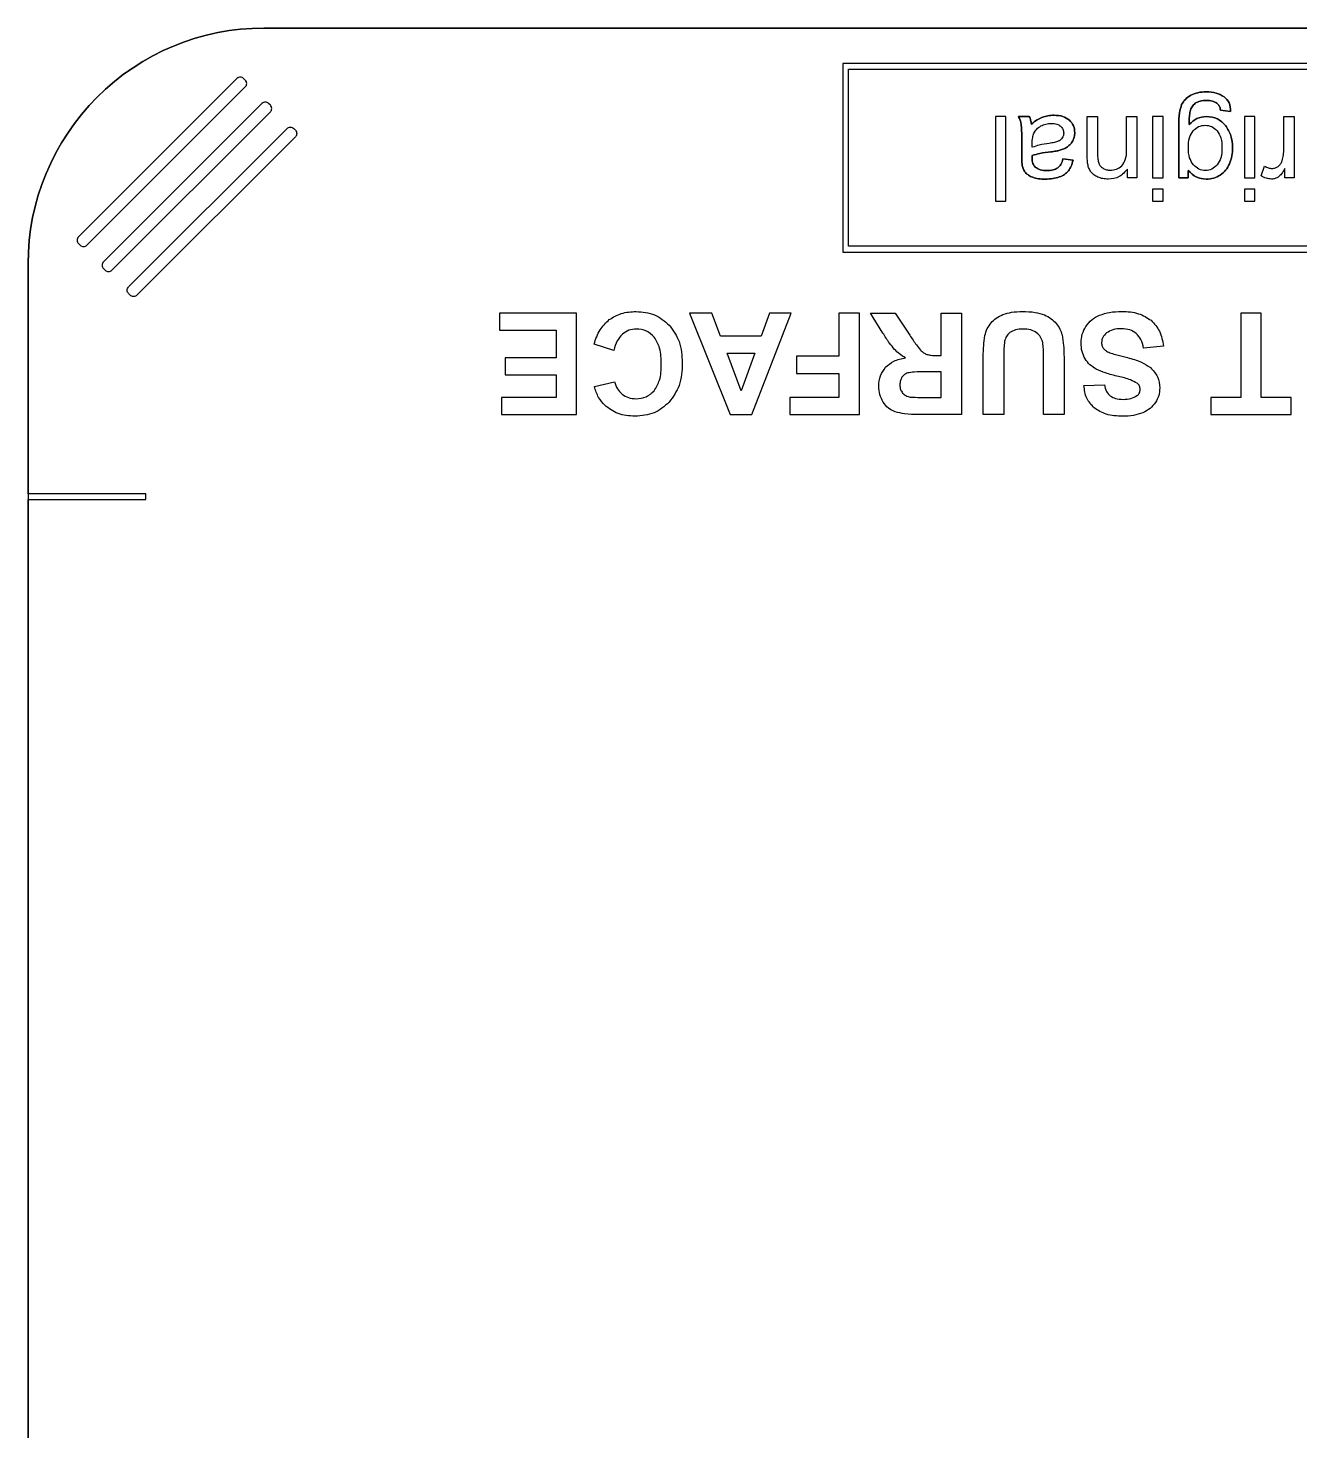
# Model space of a CAD drawing. Header units: millimetres. Extents: x -106 to 106, y -124 to 114.
# Drawn here: x -106 to -52.1, y 54.2 to 113.7 of the extents above; entities that cross this region are included whole.
import ezdxf

# ---------------------------------------------------------------- set-up
doc = ezdxf.new("R2010")
doc.units = ezdxf.units.MM
doc.layers.get('0').update_dxf_attribs({"linetype": 'CONTINUOUS'})

msp = doc.modelspace()

# ---------------------------------------------------------------- linework, layer by layer
for p, q in [((-55.008, 110.209), (-55.435, 110.272)), ((-55.435, 110.272), (-55.008, 110.209)), ((-63.999, 109.994), (-63.54, 109.994)), ((-63.54, 109.994), (-63.999, 109.994)), ((-61.087, 108.4), (-61.087, 109.994)), ((-61.087, 109.994), (-60.647, 109.994)), ((-60.647, 109.994), (-60.647, 108.417)), ((-59.419, 108.578), (-59.419, 109.994)), ((-59.419, 109.994), (-58.98, 109.994)), ((-58.98, 109.994), (-58.98, 107.401)), ((-57.205, 107.401), (-57.205, 109.642)), ((-57.205, 109.642), (-57.205, 107.401)), ((-52.747, 108.637), (-52.747, 109.994)), ((-52.747, 109.994), (-52.308, 109.994)), ((-52.308, 109.994), (-52.308, 107.401)), ((-63.86, 108.322), (-63.86, 108.908)), ((-63.86, 108.908), (-63.86, 108.322)), ((-63.416, 108.693), (-63.416, 108.854)), ((-62.117, 108.2), (-61.687, 108.141)), ((-61.687, 108.141), (-62.117, 108.2)), ((-59.375, 107.401), (-59.375, 107.77)), ((-56.8, 107.714), (-56.8, 107.401)), ((-56.8, 107.401), (-56.8, 107.714)), ((-53.716, 107.484), (-53.565, 107.892)), ((-52.703, 107.401), (-52.703, 107.794)), ((-58.98, 107.401), (-59.375, 107.401)), ((-56.8, 107.401), (-57.205, 107.401)), ((-57.205, 107.401), (-56.8, 107.401)), ((-52.308, 107.401), (-52.703, 107.401)), ((-69.747, 100.816), (-70.272, 101.654)), ((-70.272, 101.654), (-69.235, 101.654)), ((-69.235, 101.654), (-68.608, 100.719)), ((-67.278, 99.861), (-67.278, 101.654)), ((-67.278, 101.654), (-66.41, 101.654)), ((-66.41, 101.654), (-66.41, 97.359)), ((-81.156, 100.075), (-81.996, 100.341)), ((-57.853, 100.256), (-58.697, 100.174)), ((-67.453, 99.861), (-67.278, 99.861)), ((-65.493, 97.359), (-65.493, 99.615)), ((-64.626, 99.735), (-64.626, 97.359)), ((-62.936, 97.359), (-62.936, 99.685)), ((-62.069, 99.65), (-62.069, 97.359)), ((-67.278, 99.175), (-67.919, 99.175)), ((-67.278, 98.085), (-67.278, 99.175)), ((-81.985, 98.542), (-81.126, 98.748)), ((-61.222, 98.586), (-60.355, 98.625)), ((-67.954, 98.085), (-67.278, 98.085)), ((-66.41, 97.359), (-68.236, 97.359)), ((-64.626, 97.359), (-65.493, 97.359)), ((-62.069, 97.359), (-62.936, 97.359))]:
    msp.add_line(p, q)
msp.add_lwpolyline([(-105.997, -120.25), (-105.997, 93.75), (-100.997, 93.75), (-100.997, 94), (-105.997, 94), (-105.997, 103.75, -0.414214), (-95.997, 113.75), (96.003, 113.75, -0.414214), (106.003, 103.75), (106.003, 94), (101.003, 94), (101.003, 93.75), (106.003, 93.75), (106.003, -120.25, -0.414214)], format="xyb")
for points in [[(-105.997, 103.75), (-105.997, -120.25, 0.414214), (-101.997, -124.25), (-81.366, -124.25, 0.198912), (-77.831, -122.786), (-76.146, -121.101, -0.414214), (-73.848, -121.101), (-72.163, -122.786, 0.198912), (-68.628, -124.25), (68.634, -124.25, 0.198912), (72.169, -122.786), (73.854, -121.101, -0.414214), (76.152, -121.101), (77.837, -122.786, 0.198912), (81.372, -124.25), (102.003, -124.25, 0.414214), (106.003, -120.25), (106.003, 103.75, 0.414214), (96.003, 113.75), (-95.997, 113.75, 0.414214)], [(-103.502, 104.538), (-96.785, 111.255, 0.414214), (-96.785, 111.538), (-96.856, 111.609, 0.414214), (-97.139, 111.609), (-103.856, 104.891, 0.414214), (-103.856, 104.609), (-103.785, 104.538, 0.414214)], [(-96.078, 110.548), (-102.795, 103.831, 0.414214), (-102.795, 103.548), (-102.724, 103.477, 0.414214), (-102.441, 103.477), (-95.724, 110.194, 0.414214), (-95.724, 110.477), (-95.795, 110.548, 0.414214)], [(-95.017, 109.487, -0.414214), (-94.734, 109.487), (-94.664, 109.417, -0.414214), (-94.664, 109.134), (-101.381, 102.417, -0.414214), (-101.664, 102.417), (-101.734, 102.487, -0.414214), (-101.734, 102.77)]]:
    msp.add_lwpolyline(points, format="xyb", close=True)
for points in [[(-20.952, 112.25), (-71.452, 112.25), (-71.452, 104.25), (-20.952, 104.25)], [(-71.202, 112), (-21.202, 112), (-21.202, 104.5), (-71.202, 104.5)], [(-64.971, 106.415), (-64.532, 106.415), (-64.532, 109.994), (-64.971, 109.994)], [(-58.311, 107.401), (-57.872, 107.401), (-57.872, 109.994), (-58.311, 109.994)], [(-54.419, 107.401), (-53.98, 107.401), (-53.98, 109.994), (-54.419, 109.994)], [(-58.311, 106.415), (-57.872, 106.415), (-57.872, 106.92), (-58.311, 106.92)], [(-54.419, 106.415), (-53.98, 106.415), (-53.98, 106.92), (-54.419, 106.92)], [(-85.925, 97.359), (-82.741, 97.359), (-82.741, 101.654), (-86.007, 101.654), (-86.007, 100.93), (-83.608, 100.93), (-83.608, 99.761), (-85.764, 99.761), (-85.764, 99.038), (-83.608, 99.038), (-83.608, 98.085), (-85.925, 98.085)], [(-76.629, 100.678), (-77.004, 101.654), (-77.948, 101.654), (-76.228, 97.359), (-75.311, 97.359), (-73.638, 101.654), (-74.558, 101.654), (-74.912, 100.678)], [(-73.691, 97.359), (-70.746, 97.359), (-70.746, 101.654), (-71.614, 101.654), (-71.614, 99.829), (-73.407, 99.829), (-73.407, 99.102), (-71.614, 99.102), (-71.614, 98.085), (-73.691, 98.085)], [(-52.433, 98.085), (-53.707, 98.085), (-53.707, 101.654), (-54.574, 101.654), (-54.574, 98.085), (-55.846, 98.085), (-55.846, 97.359), (-52.433, 97.359)], [(-75.179, 99.955), (-75.759, 98.361), (-76.351, 99.955)]]:
    msp.add_lwpolyline(points, close=True)
for points, knots in [([(-57.082, 110.501), (-57.034, 110.581), (-56.936, 110.745), (-56.774, 110.847), (-56.691, 110.9)], [0, 0, 0, 0, 0.0276612, 0.05654916, 0.05654916, 0.05654916, 0.05654916]), ([(-56.691, 110.9), (-56.774, 110.847), (-56.936, 110.745), (-57.034, 110.581), (-57.082, 110.501)], [-0.05654916, -0.05654916, -0.05654916, -0.05654916, -0.0276612, 0, 0, 0, 0]), ([(-56.691, 110.9), (-56.593, 110.942), (-56.384, 111.034), (-56.155, 111.042), (-56.033, 111.046)], [0, 0, 0, 0, 0.03177536, 0.06794148, 0.06794148, 0.06794148, 0.06794148]), ([(-56.033, 111.046), (-56.155, 111.042), (-56.384, 111.034), (-56.593, 110.942), (-56.691, 110.9)], [-0.06794148, -0.06794148, -0.06794148, -0.06794148, -0.03177536, 0, 0, 0, 0]), ([(-56.031, 110.682), (-56.123, 110.68), (-56.29, 110.675), (-56.436, 110.596), (-56.502, 110.56)], [0, 0, 0, 0, 0.02721025, 0.04927942, 0.04927942, 0.04927942, 0.04927942]), ([(-56.502, 110.56), (-56.436, 110.596), (-56.29, 110.675), (-56.123, 110.68), (-56.031, 110.682)], [-0.04927942, -0.04927942, -0.04927942, -0.04927942, -0.02721025, 0, 0, 0, 0]), ([(-56.033, 111.046), (-55.89, 111.04), (-55.623, 111.029), (-55.391, 110.898), (-55.284, 110.837)], [0, 0, 0, 0, 0.04225464, 0.07879799, 0.07879799, 0.07879799, 0.07879799]), ([(-55.284, 110.837), (-55.391, 110.898), (-55.623, 111.029), (-55.89, 111.04), (-56.033, 111.046)], [-0.07879799, -0.07879799, -0.07879799, -0.07879799, -0.04225464, 0, 0, 0, 0]), ([(-55.584, 110.56), (-55.647, 110.596), (-55.785, 110.674), (-55.944, 110.679), (-56.031, 110.682)], [0, 0, 0, 0, 0.0214049, 0.04691767, 0.04691767, 0.04691767, 0.04691767]), ([(-56.031, 110.682), (-55.944, 110.679), (-55.785, 110.674), (-55.647, 110.596), (-55.584, 110.56)], [-0.04691767, -0.04691767, -0.04691767, -0.04691767, -0.0214049, 0, 0, 0, 0]), ([(-55.284, 110.837), (-55.201, 110.756), (-55.026, 110.584), (-55.014, 110.338), (-55.008, 110.209)], [0, 0, 0, 0, 0.03365364, 0.07092145, 0.07092145, 0.07092145, 0.07092145]), ([(-55.008, 110.209), (-55.014, 110.338), (-55.026, 110.584), (-55.201, 110.756), (-55.284, 110.837)], [-0.07092145, -0.07092145, -0.07092145, -0.07092145, -0.03365364, 0, 0, 0, 0]), ([(-57.205, 109.642), (-57.205, 109.817), (-57.205, 110.109), (-57.117, 110.388), (-57.082, 110.501)], [0, 0, 0, 0, 0.05181905, 0.08713908, 0.08713908, 0.08713908, 0.08713908]), ([(-57.082, 110.501), (-57.117, 110.388), (-57.205, 110.109), (-57.205, 109.817), (-57.205, 109.642)], [-0.08713908, -0.08713908, -0.08713908, -0.08713908, -0.05181905, 0, 0, 0, 0]), ([(-56.727, 110.219), (-56.736, 110.149), (-56.762, 109.962), (-56.76, 109.774), (-56.758, 109.655)], [0, 0, 0, 0, 0.02096289, 0.05655272, 0.05655272, 0.05655272, 0.05655272]), ([(-56.758, 109.655), (-56.76, 109.774), (-56.762, 109.962), (-56.736, 110.149), (-56.727, 110.219)], [-0.05655272, -0.05655272, -0.05655272, -0.05655272, -0.02096289, 0, 0, 0, 0]), ([(-56.502, 110.56), (-56.553, 110.515), (-56.658, 110.421), (-56.703, 110.287), (-56.727, 110.219)], [0, 0, 0, 0, 0.02020476, 0.04152342, 0.04152342, 0.04152342, 0.04152342]), ([(-56.727, 110.219), (-56.703, 110.287), (-56.658, 110.421), (-56.553, 110.515), (-56.502, 110.56)], [-0.04152342, -0.04152342, -0.04152342, -0.04152342, -0.02020476, 0, 0, 0, 0]), ([(-55.435, 110.272), (-55.446, 110.332), (-55.467, 110.444), (-55.547, 110.524), (-55.584, 110.56)], [0, 0, 0, 0, 0.01782488, 0.03311842, 0.03311842, 0.03311842, 0.03311842]), ([(-55.584, 110.56), (-55.547, 110.524), (-55.467, 110.444), (-55.446, 110.332), (-55.435, 110.272)], [-0.03311842, -0.03311842, -0.03311842, -0.03311842, -0.01782488, 0, 0, 0, 0]), ([(-63.888, 109.683), (-63.9, 109.736), (-63.924, 109.845), (-63.974, 109.944), (-63.999, 109.994)], [0, 0, 0, 0, 0.01644017, 0.03317009, 0.03317009, 0.03317009, 0.03317009]), ([(-63.999, 109.994), (-63.974, 109.944), (-63.924, 109.845), (-63.9, 109.736), (-63.888, 109.683)], [-0.03317009, -0.03317009, -0.03317009, -0.03317009, -0.01644017, 0, 0, 0, 0]), ([(-63.86, 108.908), (-63.859, 109.074), (-63.858, 109.333), (-63.88, 109.591), (-63.888, 109.683)], [0, 0, 0, 0, 0.05002324, 0.07760008, 0.07760008, 0.07760008, 0.07760008]), ([(-63.888, 109.683), (-63.88, 109.591), (-63.858, 109.333), (-63.859, 109.074), (-63.86, 108.908)], [-0.07760008, -0.07760008, -0.07760008, -0.07760008, -0.05002324, 0, 0, 0, 0]), ([(-63.54, 109.994), (-63.52, 109.945), (-63.476, 109.843), (-63.461, 109.732), (-63.453, 109.674)], [0, 0, 0, 0, 0.01585893, 0.033301, 0.033301, 0.033301, 0.033301]), ([(-63.453, 109.674), (-63.461, 109.732), (-63.476, 109.843), (-63.52, 109.945), (-63.54, 109.994)], [-0.033301, -0.033301, -0.033301, -0.033301, -0.01585893, 0, 0, 0, 0]), ([(-63.453, 109.674), (-63.375, 109.737), (-63.231, 109.854), (-63.061, 109.931), (-62.983, 109.967)], [0, 0, 0, 0, 0.02978592, 0.0555805, 0.0555805, 0.0555805, 0.0555805]), ([(-62.983, 109.967), (-63.061, 109.931), (-63.231, 109.854), (-63.375, 109.737), (-63.453, 109.674)], [-0.0555805, -0.0555805, -0.0555805, -0.0555805, -0.02978592, 0, 0, 0, 0]), ([(-63.345, 109.293), (-63.309, 109.354), (-63.237, 109.479), (-63.116, 109.557), (-63.055, 109.597)], [-0.04256506, -0.04256506, -0.04256506, -0.04256506, -0.02161379, 0, 0, 0, 0]), ([(-63.055, 109.597), (-62.985, 109.63), (-62.842, 109.696), (-62.684, 109.704), (-62.603, 109.708)], [-0.04690597, -0.04690597, -0.04690597, -0.04690597, -0.02414704, 0, 0, 0, 0]), ([(-62.983, 109.967), (-62.905, 109.992), (-62.748, 110.043), (-62.582, 110.049), (-62.498, 110.053)], [0, 0, 0, 0, 0.02426846, 0.0494143, 0.0494143, 0.0494143, 0.0494143]), ([(-62.498, 110.053), (-62.582, 110.049), (-62.748, 110.043), (-62.905, 109.992), (-62.983, 109.967)], [-0.0494143, -0.0494143, -0.0494143, -0.0494143, -0.02426846, 0, 0, 0, 0]), ([(-62.603, 109.708), (-62.526, 109.706), (-62.385, 109.701), (-62.267, 109.625), (-62.214, 109.591)], [-0.04133801, -0.04133801, -0.04133801, -0.04133801, -0.01859603, 0, 0, 0, 0]), ([(-62.498, 110.053), (-62.368, 110.047), (-62.129, 110.038), (-61.931, 109.905), (-61.841, 109.844)], [0, 0, 0, 0, 0.03813946, 0.07012569, 0.07012569, 0.07012569, 0.07012569]), ([(-61.841, 109.844), (-61.931, 109.905), (-62.129, 110.038), (-62.368, 110.047), (-62.498, 110.053)], [-0.07012569, -0.07012569, -0.07012569, -0.07012569, -0.03813946, 0, 0, 0, 0]), ([(-62.214, 109.591), (-62.175, 109.55), (-62.097, 109.467), (-62.086, 109.354), (-62.081, 109.298)], [-0.03298764, -0.03298764, -0.03298764, -0.03298764, -0.01645305, 0, 0, 0, 0]), ([(-61.841, 109.844), (-61.774, 109.769), (-61.639, 109.617), (-61.621, 109.413), (-61.612, 109.31)], [0, 0, 0, 0, 0.02934987, 0.05947282, 0.05947282, 0.05947282, 0.05947282]), ([(-61.612, 109.31), (-61.621, 109.413), (-61.639, 109.617), (-61.774, 109.769), (-61.841, 109.844)], [-0.05947282, -0.05947282, -0.05947282, -0.05947282, -0.02934987, 0, 0, 0, 0]), ([(-56.758, 109.655), (-56.657, 109.754), (-56.457, 109.95), (-56.178, 109.979), (-56.04, 109.994)], [0, 0, 0, 0, 0.04116092, 0.08149204, 0.08149204, 0.08149204, 0.08149204]), ([(-56.04, 109.994), (-56.178, 109.979), (-56.457, 109.95), (-56.657, 109.754), (-56.758, 109.655)], [-0.08149204, -0.08149204, -0.08149204, -0.08149204, -0.04116092, 0, 0, 0, 0]), ([(-56.59, 109.397), (-56.518, 109.465), (-56.375, 109.6), (-56.179, 109.62), (-56.082, 109.63)], [-0.057288, -0.057288, -0.057288, -0.057288, -0.02843585, 0, 0, 0, 0]), ([(-56.082, 109.63), (-55.984, 109.62), (-55.788, 109.6), (-55.646, 109.464), (-55.574, 109.396)], [-0.05737251, -0.05737251, -0.05737251, -0.05737251, -0.02881092, 0, 0, 0, 0]), ([(-56.04, 109.994), (-55.874, 109.98), (-55.55, 109.952), (-55.323, 109.721), (-55.213, 109.608)], [0, 0, 0, 0, 0.04839488, 0.09406602, 0.09406602, 0.09406602, 0.09406602]), ([(-55.213, 109.608), (-55.323, 109.721), (-55.55, 109.952), (-55.874, 109.98), (-56.04, 109.994)], [-0.09406602, -0.09406602, -0.09406602, -0.09406602, -0.04839488, 0, 0, 0, 0]), ([(-55.213, 109.608), (-55.127, 109.471), (-54.951, 109.188), (-54.931, 108.854), (-54.92, 108.683)], [0, 0, 0, 0, 0.04777244, 0.09841474, 0.09841474, 0.09841474, 0.09841474]), ([(-54.92, 108.683), (-54.931, 108.854), (-54.951, 109.188), (-55.127, 109.471), (-55.213, 109.608)], [-0.09841474, -0.09841474, -0.09841474, -0.09841474, -0.04777244, 0, 0, 0, 0]), ([(-63.416, 108.854), (-63.415, 108.94), (-63.414, 109.09), (-63.366, 109.232), (-63.345, 109.293)], [-0.04475626, -0.04475626, -0.04475626, -0.04475626, -0.01918223, 0, 0, 0, 0]), ([(-62.315, 108.947), (-62.365, 108.93), (-62.49, 108.889), (-62.62, 108.87), (-62.698, 108.859)], [-0.03939161, -0.03939161, -0.03939161, -0.03939161, -0.02350171, 0, 0, 0, 0]), ([(-62.142, 109.089), (-62.164, 109.06), (-62.211, 108.999), (-62.28, 108.964), (-62.315, 108.947)], [-0.02271195, -0.02271195, -0.02271195, -0.02271195, -0.01162415, 0, 0, 0, 0]), ([(-62.081, 109.298), (-62.083, 109.261), (-62.088, 109.187), (-62.124, 109.122), (-62.142, 109.089)], [-0.02198519, -0.02198519, -0.02198519, -0.02198519, -0.01092363, 0, 0, 0, 0]), ([(-61.698, 108.962), (-61.729, 108.913), (-61.79, 108.815), (-61.881, 108.745), (-61.925, 108.71)], [0, 0, 0, 0, 0.01736579, 0.03421484, 0.03421484, 0.03421484, 0.03421484]), ([(-61.925, 108.71), (-61.881, 108.745), (-61.79, 108.815), (-61.729, 108.913), (-61.698, 108.962)], [-0.03421484, -0.03421484, -0.03421484, -0.03421484, -0.01736579, 0, 0, 0, 0]), ([(-61.612, 109.31), (-61.615, 109.249), (-61.622, 109.127), (-61.673, 109.017), (-61.698, 108.962)], [0, 0, 0, 0, 0.01834739, 0.03614774, 0.03614774, 0.03614774, 0.03614774]), ([(-61.698, 108.962), (-61.673, 109.017), (-61.622, 109.127), (-61.615, 109.249), (-61.612, 109.31)], [-0.03614774, -0.03614774, -0.03614774, -0.03614774, -0.01834739, 0, 0, 0, 0]), ([(-56.795, 108.666), (-56.792, 108.814), (-56.786, 109.077), (-56.649, 109.3), (-56.59, 109.397)], [-0.07714334, -0.07714334, -0.07714334, -0.07714334, -0.03365768, 0, 0, 0, 0]), ([(-55.574, 109.396), (-55.515, 109.297), (-55.379, 109.069), (-55.374, 108.802), (-55.372, 108.651)], [-0.07834688, -0.07834688, -0.07834688, -0.07834688, -0.04441825, 0, 0, 0, 0]), ([(-63.838, 107.916), (-63.845, 107.969), (-63.861, 108.103), (-63.861, 108.239), (-63.86, 108.322)], [0, 0, 0, 0, 0.01583307, 0.04061943, 0.04061943, 0.04061943, 0.04061943]), ([(-63.86, 108.322), (-63.861, 108.239), (-63.861, 108.103), (-63.845, 107.969), (-63.838, 107.916)], [-0.04061943, -0.04061943, -0.04061943, -0.04061943, -0.01583307, 0, 0, 0, 0]), ([(-63.416, 108.348), (-63.417, 108.324), (-63.418, 108.286), (-63.418, 108.247), (-63.418, 108.234)], [0, 0, 0, 0, 0.00738752, 0.01147733, 0.01147733, 0.01147733, 0.01147733]), ([(-63.418, 108.234), (-63.418, 108.247), (-63.418, 108.286), (-63.417, 108.324), (-63.416, 108.348)], [-0.01147733, -0.01147733, -0.01147733, -0.01147733, -0.00738752, 0, 0, 0, 0]), ([(-62.698, 108.859), (-62.839, 108.838), (-63.083, 108.802), (-63.317, 108.725), (-63.416, 108.693)], [-0.07379029, -0.07379029, -0.07379029, -0.07379029, -0.03124165, 0, 0, 0, 0]), ([(-62.632, 108.5), (-62.787, 108.481), (-63.052, 108.449), (-63.309, 108.378), (-63.416, 108.348)], [0, 0, 0, 0, 0.04672459, 0.07991364, 0.07991364, 0.07991364, 0.07991364]), ([(-63.416, 108.348), (-63.309, 108.378), (-63.052, 108.449), (-62.787, 108.481), (-62.632, 108.5)], [-0.07991364, -0.07991364, -0.07991364, -0.07991364, -0.04672459, 0, 0, 0, 0]), ([(-62.242, 108.566), (-62.296, 108.554), (-62.425, 108.525), (-62.556, 108.509), (-62.632, 108.5)], [0, 0, 0, 0, 0.01657877, 0.03963399, 0.03963399, 0.03963399, 0.03963399]), ([(-62.632, 108.5), (-62.556, 108.509), (-62.425, 108.525), (-62.296, 108.554), (-62.242, 108.566)], [-0.03963399, -0.03963399, -0.03963399, -0.03963399, -0.01657877, 0, 0, 0, 0]), ([(-61.925, 108.71), (-61.974, 108.68), (-62.074, 108.619), (-62.185, 108.584), (-62.242, 108.566)], [0, 0, 0, 0, 0.0171061, 0.03485918, 0.03485918, 0.03485918, 0.03485918]), ([(-62.242, 108.566), (-62.185, 108.584), (-62.074, 108.619), (-61.974, 108.68), (-61.925, 108.71)], [-0.03485918, -0.03485918, -0.03485918, -0.03485918, -0.0171061, 0, 0, 0, 0]), ([(-61.062, 107.973), (-61.069, 108.028), (-61.087, 108.17), (-61.087, 108.313), (-61.087, 108.4)], [0, 0, 0, 0, 0.01688425, 0.04283137, 0.04283137, 0.04283137, 0.04283137]), ([(-60.647, 108.417), (-60.647, 108.338), (-60.646, 108.202), (-60.611, 108.071), (-60.596, 108.015)], [0, 0, 0, 0, 0.02350299, 0.04063325, 0.04063325, 0.04063325, 0.04063325]), ([(-59.623, 107.902), (-59.564, 107.985), (-59.422, 108.185), (-59.42, 108.433), (-59.419, 108.578)], [0, 0, 0, 0, 0.03000542, 0.07212398, 0.07212398, 0.07212398, 0.07212398]), ([(-56.584, 107.948), (-56.645, 108.045), (-56.783, 108.264), (-56.791, 108.523), (-56.795, 108.666)], [-0.07603082, -0.07603082, -0.07603082, -0.07603082, -0.04208055, 0, 0, 0, 0]), ([(-55.372, 108.651), (-55.376, 108.51), (-55.383, 108.256), (-55.517, 108.04), (-55.577, 107.944)], [-0.07475803, -0.07475803, -0.07475803, -0.07475803, -0.03333236, 0, 0, 0, 0]), ([(-54.92, 108.683), (-54.925, 108.563), (-54.935, 108.328), (-55.015, 108.106), (-55.054, 107.998)], [0, 0, 0, 0, 0.03583264, 0.07014999, 0.07014999, 0.07014999, 0.07014999]), ([(-55.054, 107.998), (-55.015, 108.106), (-54.935, 108.328), (-54.925, 108.563), (-54.92, 108.683)], [-0.07014999, -0.07014999, -0.07014999, -0.07014999, -0.03583264, 0, 0, 0, 0]), ([(-52.82, 108.124), (-52.799, 108.205), (-52.755, 108.373), (-52.75, 108.547), (-52.747, 108.637)], [0, 0, 0, 0, 0.02514352, 0.05193955, 0.05193955, 0.05193955, 0.05193955]), ([(-63.702, 107.617), (-63.732, 107.661), (-63.796, 107.752), (-63.824, 107.86), (-63.838, 107.916)], [0, 0, 0, 0, 0.01576034, 0.03312206, 0.03312206, 0.03312206, 0.03312206]), ([(-63.838, 107.916), (-63.824, 107.86), (-63.796, 107.752), (-63.732, 107.661), (-63.702, 107.617)], [-0.03312206, -0.03312206, -0.03312206, -0.03312206, -0.01576034, 0, 0, 0, 0]), ([(-63.418, 108.234), (-63.417, 108.154), (-63.414, 108.014), (-63.33, 107.903), (-63.294, 107.855)], [0, 0, 0, 0, 0.02309888, 0.04072885, 0.04072885, 0.04072885, 0.04072885]), ([(-63.294, 107.855), (-63.33, 107.903), (-63.414, 108.014), (-63.417, 108.154), (-63.418, 108.234)], [-0.04072885, -0.04072885, -0.04072885, -0.04072885, -0.02309888, 0, 0, 0, 0]), ([(-63.294, 107.855), (-63.226, 107.812), (-63.074, 107.715), (-62.893, 107.71), (-62.793, 107.706)], [0, 0, 0, 0, 0.02372831, 0.05307918, 0.05307918, 0.05307918, 0.05307918]), ([(-62.793, 107.706), (-62.893, 107.71), (-63.074, 107.715), (-63.226, 107.812), (-63.294, 107.855)], [-0.05307918, -0.05307918, -0.05307918, -0.05307918, -0.02372831, 0, 0, 0, 0]), ([(-62.793, 107.706), (-62.702, 107.708), (-62.54, 107.71), (-62.397, 107.784), (-62.336, 107.815)], [0, 0, 0, 0, 0.02708356, 0.04760031, 0.04760031, 0.04760031, 0.04760031]), ([(-62.336, 107.815), (-62.397, 107.784), (-62.54, 107.71), (-62.702, 107.708), (-62.793, 107.706)], [-0.04760031, -0.04760031, -0.04760031, -0.04760031, -0.02708356, 0, 0, 0, 0]), ([(-62.336, 107.815), (-62.289, 107.863), (-62.182, 107.971), (-62.14, 108.117), (-62.117, 108.2)], [0, 0, 0, 0, 0.01978448, 0.04486306, 0.04486306, 0.04486306, 0.04486306]), ([(-62.117, 108.2), (-62.14, 108.117), (-62.182, 107.971), (-62.289, 107.863), (-62.336, 107.815)], [-0.04486306, -0.04486306, -0.04486306, -0.04486306, -0.01978448, 0, 0, 0, 0]), ([(-61.88, 107.695), (-61.932, 107.641), (-62.043, 107.526), (-62.19, 107.466), (-62.269, 107.434)], [0, 0, 0, 0, 0.02224872, 0.04725176, 0.04725176, 0.04725176, 0.04725176]), ([(-62.269, 107.434), (-62.19, 107.466), (-62.043, 107.526), (-61.932, 107.641), (-61.88, 107.695)], [-0.04725176, -0.04725176, -0.04725176, -0.04725176, -0.02224872, 0, 0, 0, 0]), ([(-61.687, 108.141), (-61.708, 108.056), (-61.748, 107.896), (-61.838, 107.759), (-61.88, 107.695)], [0, 0, 0, 0, 0.02611001, 0.04887238, 0.04887238, 0.04887238, 0.04887238]), ([(-61.88, 107.695), (-61.838, 107.759), (-61.748, 107.896), (-61.708, 108.056), (-61.687, 108.141)], [-0.04887238, -0.04887238, -0.04887238, -0.04887238, -0.02611001, 0, 0, 0, 0]), ([(-60.926, 107.648), (-60.956, 107.697), (-61.019, 107.797), (-61.048, 107.913), (-61.062, 107.973)], [0, 0, 0, 0, 0.01710303, 0.03542506, 0.03542506, 0.03542506, 0.03542506]), ([(-60.596, 108.015), (-60.575, 107.973), (-60.533, 107.887), (-60.454, 107.831), (-60.414, 107.803)], [0, 0, 0, 0, 0.01391658, 0.0283661, 0.0283661, 0.0283661, 0.0283661]), ([(-60.414, 107.803), (-60.368, 107.78), (-60.271, 107.732), (-60.164, 107.726), (-60.108, 107.723)], [0, 0, 0, 0, 0.01538794, 0.03195609, 0.03195609, 0.03195609, 0.03195609]), ([(-59.375, 107.77), (-59.483, 107.645), (-59.7, 107.392), (-60.032, 107.359), (-60.201, 107.343)], [0, 0, 0, 0, 0.04738817, 0.09617909, 0.09617909, 0.09617909, 0.09617909]), ([(-60.108, 107.723), (-60.018, 107.731), (-59.84, 107.745), (-59.695, 107.85), (-59.623, 107.902)], [0, 0, 0, 0, 0.02653038, 0.05253675, 0.05253675, 0.05253675, 0.05253675]), ([(-56.043, 107.343), (-56.19, 107.359), (-56.486, 107.391), (-56.695, 107.605), (-56.8, 107.714)], [0, 0, 0, 0, 0.04288561, 0.08668028, 0.08668028, 0.08668028, 0.08668028]), ([(-56.8, 107.714), (-56.695, 107.605), (-56.486, 107.391), (-56.19, 107.359), (-56.043, 107.343)], [-0.08668028, -0.08668028, -0.08668028, -0.08668028, -0.04288561, 0, 0, 0, 0]), ([(-56.075, 107.706), (-56.171, 107.717), (-56.368, 107.74), (-56.511, 107.878), (-56.584, 107.948)], [-0.05778086, -0.05778086, -0.05778086, -0.05778086, -0.02950917, 0, 0, 0, 0]), ([(-55.577, 107.944), (-55.648, 107.875), (-55.787, 107.739), (-55.98, 107.717), (-56.075, 107.706)], [-0.05662857, -0.05662857, -0.05662857, -0.05662857, -0.02774531, 0, 0, 0, 0]), ([(-55.054, 107.998), (-55.103, 107.9), (-55.197, 107.71), (-55.363, 107.578), (-55.444, 107.514)], [0, 0, 0, 0, 0.03230314, 0.06284357, 0.06284357, 0.06284357, 0.06284357]), ([(-55.444, 107.514), (-55.363, 107.578), (-55.197, 107.71), (-55.103, 107.9), (-55.054, 107.998)], [-0.06284357, -0.06284357, -0.06284357, -0.06284357, -0.03230314, 0, 0, 0, 0]), ([(-53.565, 107.892), (-53.512, 107.864), (-53.411, 107.811), (-53.297, 107.801), (-53.243, 107.797)], [0, 0, 0, 0, 0.01762479, 0.03391295, 0.03391295, 0.03391295, 0.03391295]), ([(-53.243, 107.797), (-53.196, 107.8), (-53.102, 107.808), (-53.023, 107.858), (-52.984, 107.883)], [0, 0, 0, 0, 0.01384251, 0.02767236, 0.02767236, 0.02767236, 0.02767236]), ([(-52.984, 107.883), (-52.948, 107.916), (-52.874, 107.983), (-52.839, 108.076), (-52.82, 108.124)], [0, 0, 0, 0, 0.01426856, 0.0294477, 0.0294477, 0.0294477, 0.0294477]), ([(-52.703, 107.794), (-52.747, 107.714), (-52.822, 107.579), (-52.936, 107.474), (-52.983, 107.431)], [0, 0, 0, 0, 0.02712511, 0.04613649, 0.04613649, 0.04613649, 0.04613649]), ([(-63.396, 107.421), (-63.459, 107.446), (-63.573, 107.493), (-63.662, 107.578), (-63.702, 107.617)], [0, 0, 0, 0, 0.0200494, 0.03660009, 0.03660009, 0.03660009, 0.03660009]), ([(-63.702, 107.617), (-63.662, 107.578), (-63.573, 107.493), (-63.459, 107.446), (-63.396, 107.421)], [-0.03660009, -0.03660009, -0.03660009, -0.03660009, -0.0200494, 0, 0, 0, 0]), ([(-62.857, 107.343), (-62.958, 107.344), (-63.141, 107.347), (-63.317, 107.398), (-63.396, 107.421)], [0, 0, 0, 0, 0.03015365, 0.05472718, 0.05472718, 0.05472718, 0.05472718]), ([(-63.396, 107.421), (-63.317, 107.398), (-63.141, 107.347), (-62.958, 107.344), (-62.857, 107.343)], [-0.05472718, -0.05472718, -0.05472718, -0.05472718, -0.03015365, 0, 0, 0, 0]), ([(-62.269, 107.434), (-62.359, 107.407), (-62.551, 107.351), (-62.751, 107.346), (-62.857, 107.343)], [0, 0, 0, 0, 0.02825191, 0.05976824, 0.05976824, 0.05976824, 0.05976824]), ([(-62.857, 107.343), (-62.751, 107.346), (-62.551, 107.351), (-62.359, 107.407), (-62.269, 107.434)], [-0.05976824, -0.05976824, -0.05976824, -0.05976824, -0.02825191, 0, 0, 0, 0]), ([(-60.632, 107.427), (-60.692, 107.455), (-60.805, 107.509), (-60.887, 107.604), (-60.926, 107.648)], [0, 0, 0, 0, 0.01974773, 0.03714076, 0.03714076, 0.03714076, 0.03714076]), ([(-60.201, 107.343), (-60.276, 107.346), (-60.424, 107.352), (-60.564, 107.402), (-60.632, 107.427)], [0, 0, 0, 0, 0.02258981, 0.04413604, 0.04413604, 0.04413604, 0.04413604]), ([(-55.444, 107.514), (-55.534, 107.464), (-55.72, 107.361), (-55.933, 107.349), (-56.043, 107.343)], [0, 0, 0, 0, 0.03055846, 0.06303675, 0.06303675, 0.06303675, 0.06303675]), ([(-56.043, 107.343), (-55.933, 107.349), (-55.72, 107.361), (-55.534, 107.464), (-55.444, 107.514)], [-0.06303675, -0.06303675, -0.06303675, -0.06303675, -0.03055846, 0, 0, 0, 0]), ([(-53.265, 107.343), (-53.341, 107.35), (-53.501, 107.364), (-53.642, 107.443), (-53.716, 107.484)], [0, 0, 0, 0, 0.02267791, 0.04779927, 0.04779927, 0.04779927, 0.04779927]), ([(-52.983, 107.431), (-53.026, 107.405), (-53.114, 107.354), (-53.214, 107.346), (-53.265, 107.343)], [0, 0, 0, 0, 0.01498587, 0.02988873, 0.02988873, 0.02988873, 0.02988873]), ([(-81.996, 100.341), (-81.927, 100.556), (-81.797, 100.958), (-81.494, 101.25), (-81.353, 101.386)], [0, 0, 0, 0, 0.0664564, 0.124346, 0.124346, 0.124346, 0.124346]), ([(-81.353, 101.386), (-81.188, 101.485), (-80.837, 101.696), (-80.428, 101.716), (-80.212, 101.727)], [0, 0, 0, 0, 0.0570753, 0.1207481, 0.1207481, 0.1207481, 0.1207481]), ([(-80.212, 101.727), (-79.941, 101.705), (-79.409, 101.66), (-79.005, 101.313), (-78.806, 101.143)], [0, 0, 0, 0, 0.0792875, 0.1557877, 0.1557877, 0.1557877, 0.1557877]), ([(-65.423, 100.708), (-65.396, 100.809), (-65.343, 101.005), (-65.222, 101.168), (-65.164, 101.247)], [0, 0, 0, 0, 0.03109435, 0.06028686, 0.06028686, 0.06028686, 0.06028686]), ([(-65.164, 101.247), (-65.093, 101.317), (-64.946, 101.464), (-64.757, 101.551), (-64.658, 101.597)], [0, 0, 0, 0, 0.02961839, 0.06191202, 0.06191202, 0.06191202, 0.06191202]), ([(-64.658, 101.597), (-64.538, 101.635), (-64.269, 101.719), (-63.987, 101.724), (-63.832, 101.727)], [0, 0, 0, 0, 0.037763, 0.08402007, 0.08402007, 0.08402007, 0.08402007]), ([(-63.832, 101.727), (-63.65, 101.725), (-63.332, 101.722), (-63.029, 101.626), (-62.899, 101.585)], [0, 0, 0, 0, 0.05420559, 0.09484931, 0.09484931, 0.09484931, 0.09484931]), ([(-62.899, 101.585), (-62.8, 101.536), (-62.611, 101.442), (-62.466, 101.289), (-62.397, 101.216)], [0, 0, 0, 0, 0.03280916, 0.06278157, 0.06278157, 0.06278157, 0.06278157]), ([(-62.397, 101.216), (-62.341, 101.141), (-62.233, 100.996), (-62.179, 100.823), (-62.154, 100.74)], [0, 0, 0, 0, 0.0278406, 0.05380637, 0.05380637, 0.05380637, 0.05380637]), ([(-61.14, 101.094), (-61.063, 101.195), (-60.908, 101.4), (-60.677, 101.515), (-60.56, 101.573)], [0, 0, 0, 0, 0.03744084, 0.07614736, 0.07614736, 0.07614736, 0.07614736]), ([(-60.56, 101.573), (-60.421, 101.619), (-60.117, 101.718), (-59.798, 101.726), (-59.625, 101.73)], [0, 0, 0, 0, 0.04372412, 0.0952164, 0.0952164, 0.0952164, 0.0952164]), ([(-59.625, 101.73), (-59.378, 101.721), (-58.926, 101.705), (-58.546, 101.463), (-58.374, 101.354)], [0, 0, 0, 0, 0.0726097, 0.1327502, 0.1327502, 0.1327502, 0.1327502]), ([(-58.374, 101.354), (-58.243, 101.207), (-57.962, 100.894), (-57.891, 100.478), (-57.853, 100.256)], [0, 0, 0, 0, 0.0579199, 0.1236961, 0.1236961, 0.1236961, 0.1236961]), ([(-80.798, 100.766), (-80.877, 100.676), (-81.051, 100.475), (-81.119, 100.217), (-81.156, 100.075)], [0, 0, 0, 0, 0.03544947, 0.07876658, 0.07876658, 0.07876658, 0.07876658]), ([(-80.203, 100.986), (-80.314, 100.977), (-80.533, 100.96), (-80.71, 100.83), (-80.798, 100.766)], [0, 0, 0, 0, 0.03261899, 0.06452393, 0.06452393, 0.06452393, 0.06452393]), ([(-79.442, 100.64), (-79.547, 100.741), (-79.761, 100.945), (-80.055, 100.972), (-80.203, 100.986)], [0, 0, 0, 0, 0.04251303, 0.08586374, 0.08586374, 0.08586374, 0.08586374]), ([(-79.149, 99.48), (-79.151, 99.719), (-79.156, 100.132), (-79.357, 100.489), (-79.442, 100.64)], [0, 0, 0, 0, 0.0701102, 0.1213496, 0.1213496, 0.1213496, 0.1213496]), ([(-78.806, 101.143), (-78.645, 100.92), (-78.302, 100.445), (-78.272, 99.857), (-78.255, 99.544)], [0, 0, 0, 0, 0.0805722, 0.1722494, 0.1722494, 0.1722494, 0.1722494]), ([(-69.254, 100.119), (-69.327, 100.208), (-69.508, 100.429), (-69.658, 100.672), (-69.747, 100.816)], [0, 0, 0, 0, 0.03470504, 0.08551141, 0.08551141, 0.08551141, 0.08551141]), ([(-68.608, 100.719), (-68.517, 100.581), (-68.374, 100.364), (-68.21, 100.162), (-68.151, 100.088)], [0, 0, 0, 0, 0.04958124, 0.07797808, 0.07797808, 0.07797808, 0.07797808]), ([(-65.493, 99.615), (-65.494, 99.835), (-65.494, 100.201), (-65.443, 100.563), (-65.423, 100.708)], [0, 0, 0, 0, 0.0660146, 0.1096208, 0.1096208, 0.1096208, 0.1096208]), ([(-64.363, 100.835), (-64.419, 100.783), (-64.529, 100.68), (-64.569, 100.535), (-64.588, 100.464)], [0, 0, 0, 0, 0.02253852, 0.04414948, 0.04414948, 0.04414948, 0.04414948]), ([(-63.806, 100.986), (-63.917, 100.983), (-64.115, 100.978), (-64.287, 100.879), (-64.363, 100.835)], [0, 0, 0, 0, 0.03259243, 0.05848652, 0.05848652, 0.05848652, 0.05848652]), ([(-63.233, 100.826), (-63.314, 100.873), (-63.491, 100.974), (-63.695, 100.982), (-63.806, 100.986)], [0, 0, 0, 0, 0.02753325, 0.06026022, 0.06026022, 0.06026022, 0.06026022]), ([(-62.968, 100.403), (-62.993, 100.486), (-63.042, 100.652), (-63.17, 100.768), (-63.233, 100.826)], [0, 0, 0, 0, 0.02556262, 0.05080577, 0.05080577, 0.05080577, 0.05080577]), ([(-62.154, 100.74), (-62.129, 100.588), (-62.071, 100.227), (-62.069, 99.861), (-62.069, 99.65)], [0, 0, 0, 0, 0.0461452, 0.1094621, 0.1094621, 0.1094621, 0.1094621]), ([(-61.345, 100.403), (-61.336, 100.524), (-61.318, 100.77), (-61.2, 100.985), (-61.14, 101.094)], [0, 0, 0, 0, 0.03610803, 0.07287793, 0.07287793, 0.07287793, 0.07287793]), ([(-60.265, 100.82), (-60.327, 100.761), (-60.446, 100.646), (-60.468, 100.484), (-60.478, 100.406)], [0, 0, 0, 0, 0.02496823, 0.04782265, 0.04782265, 0.04782265, 0.04782265]), ([(-59.634, 100.998), (-59.76, 100.994), (-59.986, 100.988), (-60.18, 100.872), (-60.265, 100.82)], [0, 0, 0, 0, 0.03699709, 0.06655858, 0.06655858, 0.06655858, 0.06655858]), ([(-59.006, 100.798), (-59.094, 100.856), (-59.284, 100.981), (-59.512, 100.992), (-59.634, 100.998)], [0, 0, 0, 0, 0.03117056, 0.06700411, 0.06700411, 0.06700411, 0.06700411]), ([(-58.697, 100.174), (-58.724, 100.303), (-58.775, 100.538), (-58.934, 100.717), (-59.006, 100.798)], [0, 0, 0, 0, 0.03860463, 0.07067772, 0.07067772, 0.07067772, 0.07067772]), ([(-68.789, 99.758), (-68.877, 99.813), (-69.045, 99.916), (-69.186, 100.053), (-69.254, 100.119)], [0, 0, 0, 0, 0.03090752, 0.05893345, 0.05893345, 0.05893345, 0.05893345]), ([(-68.151, 100.088), (-68.11, 100.048), (-68.034, 99.973), (-67.936, 99.93), (-67.89, 99.909)], [0, 0, 0, 0, 0.01677063, 0.03183886, 0.03183886, 0.03183886, 0.03183886]), ([(-64.588, 100.464), (-64.599, 100.367), (-64.627, 100.125), (-64.626, 99.881), (-64.626, 99.735)], [0, 0, 0, 0, 0.02936287, 0.07309885, 0.07309885, 0.07309885, 0.07309885]), ([(-62.936, 99.685), (-62.935, 99.837), (-62.933, 100.077), (-62.959, 100.316), (-62.968, 100.403)], [0, 0, 0, 0, 0.04563697, 0.07189594, 0.07189594, 0.07189594, 0.07189594]), ([(-61.174, 99.719), (-61.224, 99.82), (-61.33, 100.035), (-61.34, 100.276), (-61.345, 100.403)], [0, 0, 0, 0, 0.03350857, 0.07121612, 0.07121612, 0.07121612, 0.07121612]), ([(-60.478, 100.406), (-60.474, 100.357), (-60.468, 100.263), (-60.415, 100.185), (-60.388, 100.147)], [0, 0, 0, 0, 0.01427504, 0.02787009, 0.02787009, 0.02787009, 0.02787009]), ([(-60.388, 100.147), (-60.349, 100.111), (-60.258, 100.028), (-60.142, 99.985), (-60.076, 99.96)], [0, 0, 0, 0, 0.01582583, 0.03662281, 0.03662281, 0.03662281, 0.03662281]), ([(-60.076, 99.96), (-59.993, 99.936), (-59.764, 99.867), (-59.531, 99.809), (-59.382, 99.773)], [0, 0, 0, 0, 0.02602755, 0.07193021, 0.07193021, 0.07193021, 0.07193021]), ([(-79.446, 98.37), (-79.36, 98.516), (-79.159, 98.856), (-79.152, 99.253), (-79.149, 99.48)], [0, 0, 0, 0, 0.0501315, 0.1166857, 0.1166857, 0.1166857, 0.1166857]), ([(-78.255, 99.544), (-78.27, 99.216), (-78.298, 98.606), (-78.648, 98.109), (-78.809, 97.879)], [0, 0, 0, 0, 0.0962521, 0.1787657, 0.1787657, 0.1787657, 0.1787657]), ([(-69.639, 99.361), (-69.526, 99.457), (-69.28, 99.667), (-68.961, 99.726), (-68.789, 99.758)], [0, 0, 0, 0, 0.04376857, 0.09522833, 0.09522833, 0.09522833, 0.09522833]), ([(-67.89, 99.909), (-67.831, 99.895), (-67.688, 99.861), (-67.54, 99.861), (-67.453, 99.861)], [0, 0, 0, 0, 0.01816299, 0.04404628, 0.04404628, 0.04404628, 0.04404628]), ([(-60.699, 99.282), (-60.794, 99.34), (-60.982, 99.453), (-61.11, 99.631), (-61.174, 99.719)], [0, 0, 0, 0, 0.03297714, 0.06507722, 0.06507722, 0.06507722, 0.06507722]), ([(-59.382, 99.773), (-59.179, 99.721), (-58.828, 99.632), (-58.529, 99.432), (-58.404, 99.348)], [0, 0, 0, 0, 0.062375, 0.107356, 0.107356, 0.107356, 0.107356]), ([(-69.923, 98.563), (-69.913, 98.715), (-69.894, 99.009), (-69.722, 99.247), (-69.639, 99.361)], [0, 0, 0, 0, 0.04469664, 0.08627981, 0.08627981, 0.08627981, 0.08627981]), ([(-68.942, 98.941), (-68.967, 98.894), (-69.022, 98.793), (-69.027, 98.679), (-69.03, 98.619)], [0, 0, 0, 0, 0.01592978, 0.03379008, 0.03379008, 0.03379008, 0.03379008]), ([(-68.699, 99.123), (-68.747, 99.102), (-68.843, 99.062), (-68.909, 98.981), (-68.942, 98.941)], [0, 0, 0, 0, 0.01559285, 0.03077206, 0.03077206, 0.03077206, 0.03077206]), ([(-67.919, 99.175), (-68.089, 99.177), (-68.35, 99.181), (-68.608, 99.138), (-68.699, 99.123)], [0, 0, 0, 0, 0.05070112, 0.07823221, 0.07823221, 0.07823221, 0.07823221]), ([(-59.763, 98.973), (-59.949, 99.018), (-60.269, 99.095), (-60.572, 99.227), (-60.699, 99.282)], [0, 0, 0, 0, 0.05710094, 0.09874071, 0.09874071, 0.09874071, 0.09874071]), ([(-58.966, 98.686), (-59.059, 98.736), (-59.309, 98.872), (-59.587, 98.934), (-59.763, 98.973)], [0, 0, 0, 0, 0.03144453, 0.08504768, 0.08504768, 0.08504768, 0.08504768]), ([(-58.404, 99.348), (-58.288, 99.225), (-58.06, 98.98), (-58.025, 98.648), (-58.008, 98.484)], [0, 0, 0, 0, 0.04926289, 0.09738441, 0.09738441, 0.09738441, 0.09738441]), ([(-81.545, 97.751), (-81.638, 97.859), (-81.84, 98.091), (-81.934, 98.385), (-81.985, 98.542)], [0, 0, 0, 0, 0.0422185, 0.09131723, 0.09131723, 0.09131723, 0.09131723]), ([(-81.126, 98.748), (-81.095, 98.643), (-81.035, 98.44), (-80.882, 98.292), (-80.808, 98.22)], [0, 0, 0, 0, 0.03211172, 0.0625004, 0.0625004, 0.0625004, 0.0625004]), ([(-80.808, 98.22), (-80.722, 98.164), (-80.543, 98.048), (-80.331, 98.034), (-80.221, 98.027)], [0, 0, 0, 0, 0.03044621, 0.06277963, 0.06277963, 0.06277963, 0.06277963]), ([(-80.221, 98.027), (-80.07, 98.04), (-79.773, 98.067), (-79.554, 98.27), (-79.446, 98.37)], [0, 0, 0, 0, 0.04408992, 0.08690731, 0.08690731, 0.08690731, 0.08690731]), ([(-69.736, 97.886), (-69.79, 97.99), (-69.902, 98.202), (-69.916, 98.441), (-69.923, 98.563)], [0, 0, 0, 0, 0.03469201, 0.07095811, 0.07095811, 0.07095811, 0.07095811]), ([(-69.03, 98.619), (-69.026, 98.551), (-69.019, 98.424), (-68.948, 98.318), (-68.914, 98.269)], [0, 0, 0, 0, 0.0198047, 0.03749739, 0.03749739, 0.03749739, 0.03749739]), ([(-68.914, 98.269), (-68.87, 98.228), (-68.776, 98.142), (-68.652, 98.115), (-68.587, 98.1)], [0, 0, 0, 0, 0.01769113, 0.03733359, 0.03733359, 0.03733359, 0.03733359]), ([(-60.793, 97.64), (-60.913, 97.771), (-61.159, 98.038), (-61.201, 98.401), (-61.222, 98.586)], [0, 0, 0, 0, 0.0518041, 0.1063334, 0.1063334, 0.1063334, 0.1063334]), ([(-60.355, 98.625), (-60.334, 98.525), (-60.298, 98.344), (-60.172, 98.209), (-60.116, 98.148)], [0, 0, 0, 0, 0.02977039, 0.05417481, 0.05417481, 0.05417481, 0.05417481]), ([(-58.975, 98.159), (-58.935, 98.195), (-58.855, 98.266), (-58.843, 98.372), (-58.837, 98.425)], [0, 0, 0, 0, 0.01556508, 0.03096926, 0.03096926, 0.03096926, 0.03096926]), ([(-58.837, 98.425), (-58.843, 98.475), (-58.855, 98.577), (-58.929, 98.649), (-58.966, 98.686)], [0, 0, 0, 0, 0.0144984, 0.02986084, 0.02986084, 0.02986084, 0.02986084]), ([(-58.008, 98.484), (-58.016, 98.376), (-58.032, 98.157), (-58.14, 97.967), (-58.194, 97.87)], [0, 0, 0, 0, 0.03208933, 0.06483696, 0.06483696, 0.06483696, 0.06483696]), ([(-80.265, 97.286), (-80.512, 97.302), (-80.985, 97.332), (-81.364, 97.616), (-81.545, 97.751)], [0, 0, 0, 0, 0.0723545, 0.1388824, 0.1388824, 0.1388824, 0.1388824]), ([(-78.809, 97.879), (-79.012, 97.706), (-79.432, 97.349), (-79.982, 97.307), (-80.265, 97.286)], [0, 0, 0, 0, 0.0780186, 0.160875, 0.160875, 0.160875, 0.160875]), ([(-69.236, 97.475), (-69.335, 97.521), (-69.537, 97.616), (-69.669, 97.795), (-69.736, 97.886)], [0, 0, 0, 0, 0.03236356, 0.06563922, 0.06563922, 0.06563922, 0.06563922]), ([(-68.587, 98.1), (-68.517, 98.096), (-68.306, 98.083), (-68.095, 98.085), (-67.954, 98.085)], [0, 0, 0, 0, 0.02112244, 0.06331124, 0.06331124, 0.06331124, 0.06331124]), ([(-59.575, 97.286), (-59.819, 97.293), (-60.257, 97.306), (-60.628, 97.537), (-60.793, 97.64)], [0, 0, 0, 0, 0.0714138, 0.1288096, 0.1288096, 0.1288096, 0.1288096]), ([(-60.116, 98.148), (-60.041, 98.106), (-59.872, 98.011), (-59.676, 98.006), (-59.567, 98.003)], [0, 0, 0, 0, 0.02534101, 0.05758891, 0.05758891, 0.05758891, 0.05758891]), ([(-59.567, 98.003), (-59.452, 98.007), (-59.242, 98.014), (-59.058, 98.114), (-58.975, 98.159)], [0, 0, 0, 0, 0.03391477, 0.0619371, 0.0619371, 0.0619371, 0.0619371]), ([(-58.194, 97.87), (-58.265, 97.78), (-58.41, 97.594), (-58.621, 97.489), (-58.73, 97.435)], [0, 0, 0, 0, 0.03388923, 0.06983265, 0.06983265, 0.06983265, 0.06983265]), ([(-68.236, 97.359), (-68.435, 97.359), (-68.773, 97.36), (-69.101, 97.441), (-69.236, 97.475)], [0, 0, 0, 0, 0.0595062, 0.1010364, 0.1010364, 0.1010364, 0.1010364]), ([(-58.73, 97.435), (-58.858, 97.392), (-59.132, 97.298), (-59.421, 97.29), (-59.575, 97.286)], [0, 0, 0, 0, 0.04022758, 0.08626541, 0.08626541, 0.08626541, 0.08626541])]:
    msp.add_open_spline(points, degree=3, knots=knots)

doc.saveas('drawing.dxf')
